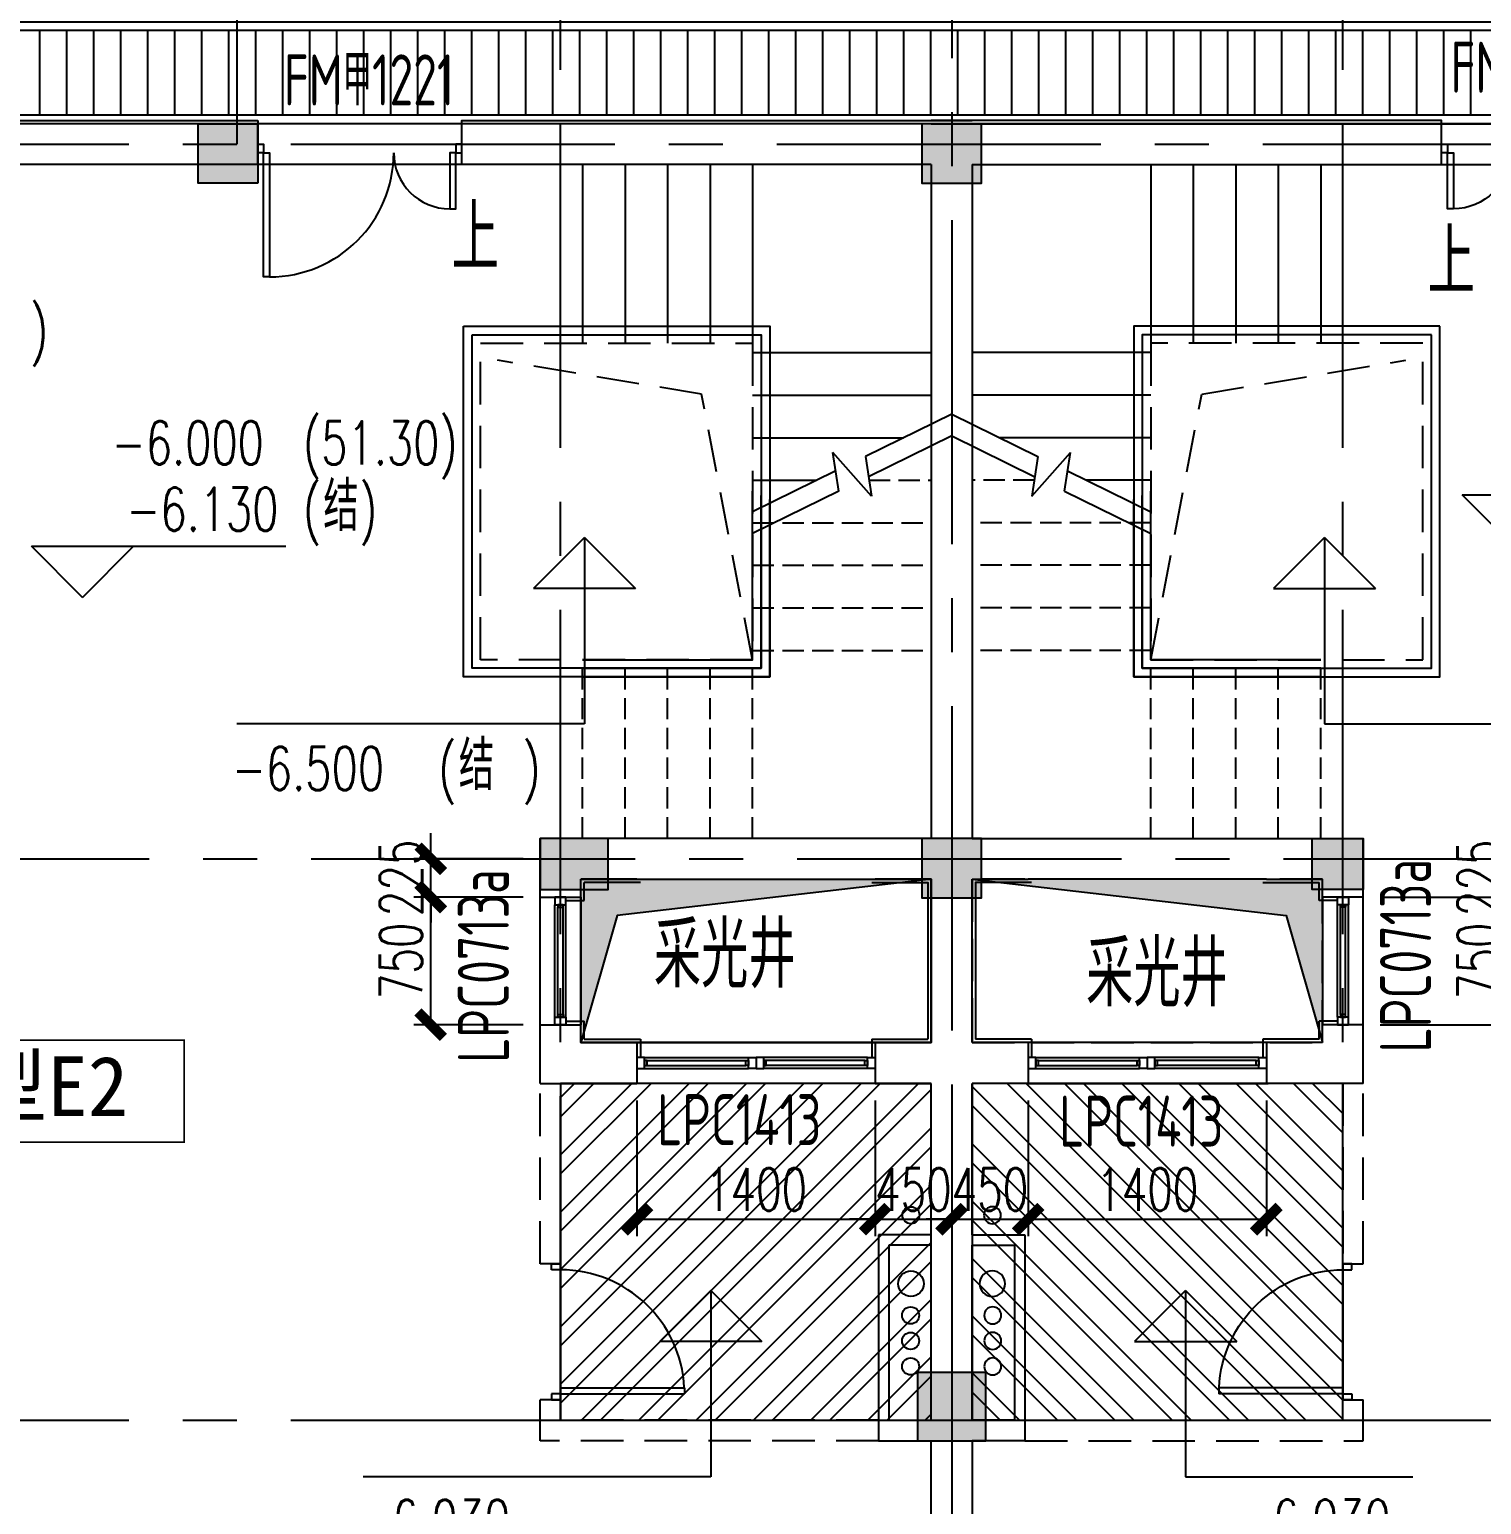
# Model space of a CAD drawing. Extents: x 296441 to 853063, y 459050 to 1117990.
# Drawn here: x 624277 to 632813, y 881624 to 890293 of the extents above; entities that cross this region are included whole.
import ezdxf
from ezdxf.enums import TextEntityAlignment as Align
from ezdxf.xclip import XClip

# ---------------------------------------------------------------- set-up
doc = ezdxf.new("R2010")
doc.units = 0
doc.header["$LTSCALE"] = 1000
doc.header["$XCLIPFRAME"] = 0
for name, pattern in [('14-GRID$0$CENTER2', [28.575, 19.05, -3.175, 3.175, -3.175]), ('5-GRID$0$CENTER2', [28.575, 19.05, -3.175, 3.175, -3.175]), ('DASH', [0.35, 0.25, -0.1]), ('DZ-3-PLAN-FL01$0$DASHED2', [0.375, 0.25, -0.125]), ('DZ-3-PLAN-FL03$0$DASHED2', [0.375, 0.25, -0.125]), ('E1-BS01-18-19$0$HIDDEN', [0.375, 0.25, -0.125])]:
    doc.linetypes.add(name, pattern=pattern)
for name, color, linetype in [('0-COL-H1', 170, 'Continuous'), ('14-GRID$0$G-GRID', 9, '14-GRID$0$CENTER2'), ('14-name$0$A-ANNO-IDEN', 2, 'Continuous'), ('14-PLAN-BS01-P$0$A-ANNO-LEVL', 3, 'Continuous'), ('14-PLAN-BS01-P$0$A-WALL', 1, 'Continuous'), ('5-GRID$0$G-GRID', 8, '5-GRID$0$CENTER2'), ('A-ROOF', 2, 'Continuous'), ('C01-RISR-FL01-P$0$P-WSTW-EQPM', 4, 'Continuous'), ('C1-FL01$0$A-STRS', 4, 'Continuous'), ('C1-FL01$0$水条件', 2, 'Continuous'), ('D-排水', 5, 'DASH'), ('D1-FL01$0$A-FLOR', 23, 'Continuous'), ('DIM_ELEV', 3, 'Continuous'), ('DIM_LEAD', 3, 'Continuous'), ('DZ-3-PLAN-FL01$0$A-WALL', 1, 'Continuous'), ('DZ-3-PLAN-FL03$0$A-WALL', 1, 'Continuous'), ('DZ-PLAN-MAIN-FL01$0$A-WIND-IDEN', 33, 'Continuous'), ('E-TEXT-BS01-MI-14$0$A-ROOM-IDEN', 4, 'Continuous'), ('E1-BS01-14$0$A-ANNO-ARRW', 2, 'Continuous'), ('E1-BS01-14$0$A-WALL-FNSH', 6, 'Continuous'), ('E1-BS01-18-19$0$A-ANNO-SYMB', 6, 'Continuous'), ('E1-BS01-18-19$0$A-DOOR', 4, 'Continuous'), ('E1-BS01-18-19$0$A-FLOR', 23, 'Continuous'), ('E1-BS01-18-19$0$A-HOLE', 211, 'Continuous'), ('E1-BS01-18-19$0$A-HRAL', 5, 'Continuous'), ('E1-BS01-18-19$0$A-OVLK', 140, 'Continuous'), ('E1-BS01-18-19$0$A-SECT-WIND', 155, 'Continuous'), ('E1-BS01-18-19$0$A-SECT-WOOD', 17, 'Continuous'), ('E1-BS01-18-19$0$A-STRS', 4, 'Continuous'), ('PUB_DIM', 3, 'Continuous'), ('PUB_TEXT', 7, 'Continuous'), ('WALL', 242, 'Continuous'), ('ZT0_默认图层-----PM、LM、DY、JD', 7, 'Continuous'), ('ZT1_Dim---标注---PM、LM、DY、JD', 252, 'Continuous'), ('卫生间降板', 251, 'Continuous')]:
    doc.layers.add(name, color=color, linetype=linetype)
for name, color, linetype, plot in [('14-PLAN-ALL-P$0$A-AREA', 6, 'Continuous', False), ('E1-BS01-18-19$0$A-ANNO-NPLT', 215, 'Continuous', False), ('E1-BS01-18-19$0$ENTR-DETL-P$0$A-ANNO-NPLT', 215, 'Continuous', False)]:
    doc.layers.add(name, color=color, linetype=linetype, plot=plot)
doc.styles.add('14-name$0$GOA_03_黑体_1.00', font='simhei.ttf')
doc.styles.add('14-name$0$GOA_04_COMPLEX_1.00', font='complex.shx')
doc.styles.add('_TCH_DIM', font='SIMPLEX', dxfattribs={"bigfont": 'GBCBIG'})
doc.styles.get("Standard").update_dxf_attribs({"font": 'gbenor.shx', "bigfont": 'gbcbig.shx'})
doc.styles.add('ZT-DIMSTYLE', font='ROMANS.shx', dxfattribs={"width": 0.7, "bigfont": 'CHINESE.shx'})
doc.dimstyles.new('ZT-DIM100', dxfattribs={"dimscale": 100, "dimtxt": 2.5, "dimasz": 1.5, "dimexe": 1, "dimexo": 1, "dimgap": 0.5, "dimtad": 1, "dimdec": 0, "dimdsep": 46, "dimtxsty": 'ZT-DIMSTYLE', "dimblk": 'ARCHTICK', "dimcen": 2.5, "dimclrd": 175, "dimclre": 175, "dimclrt": 7, "dimazin": 2, "dimtfac": 1, "dimtix": 1, "dimtmove": 2, "dimatfit": 3, "dimfxl": 0, "dimarcsym": 0})

# ---------------------------------------------------------------- blocks, each defined once
blk = doc.blocks.new('20B-1')
at = {"layer": '14-PLAN-BS01-P$0$A-ANNO-LEVL'}
for p, q in [((862584.3, 83731.9), (862284.3, 84031.9)), ((862284.3, 84031.9), (863780.3, 84031.9))]:
    blk.add_line(p, q, dxfattribs=at)
at = {"layer": 'DIM_ELEV'}
for p, q in [((861474.5, 83780.9), (861174.5, 83480.9)), ((861474.5, 83780.9), (861774.5, 83480.9)), ((861474.5, 83780.9), (861474.5, 82686)), ((861174.5, 83480.9), (861774.5, 83480.9)), ((861474.5, 82686), (863517.8, 82686)), ((860658.4, 79356), (860358.4, 79056)), ((860658.4, 79356), (860958.4, 79056)), ((860658.4, 79356), (860658.4, 78261.2)), ((860358.4, 79056), (860958.4, 79056)), ((860658.4, 78261.2), (861993.8, 78261.2))]:
    blk.add_line(p, q, dxfattribs=at)
at = {"layer": 'DZ-PLAN-MAIN-FL01$0$A-WIND-IDEN', "width": 0.8}
blk.add_text('FM甲1221', height=300, dxfattribs=at).set_placement((862215.3, 86395))
at = {"layer": 'DZ-PLAN-MAIN-FL01$0$A-WIND-IDEN', "color": 2, "width": 0.8}
blk.add_text('LPC0713a', height=300, rotation=90, dxfattribs=at).set_placement((862101.1, 80755.4))
blk.add_text('LPC1413', height=300, dxfattribs=at).set_placement((859915.1, 80200.6))
at = {"layer": 'E-TEXT-BS01-MI-14$0$A-ROOM-IDEN'}
for s, height, p in [('上', 385.8, (862081.1, 85208.7)), ('采光井', 385.82, (860072.9, 81024.8))]:
    blk.add_text(s, height=height, dxfattribs=at).set_placement(p)
at = {"layer": 'PUB_TEXT', "style": '_TCH_DIM', "width": 0.705882}
blk.add_text('-6.030', height=255, dxfattribs=at).set_placement((860969.5, 77871.2))
blk = doc.blocks.new('A$C27967141')
at = {"layer": 'D-排水', "linetype": 'ByBlock'}
h = blk.add_hatch(dxfattribs=at)
h.set_pattern_fill('ANSI31', color=256, scale=100, angle=45, style=0)
h.set_pattern_definition([(90, (-3068029.05, -956410.51), (-158.75, 4e-14), [])])
h.paths.add_polyline_path([(8200, -1550), (8200, -2050), (52220, -2050), (52220, -1550)])
for points in [[(8150, -2100), (8150, -1500), (52270, -1500), (52270, -2100)], [(8200, -2050), (8200, -1550), (52220, -1550), (52220, -2050)]]:
    blk.add_lwpolyline(points, close=True, dxfattribs=at)
blk = doc.blocks.new('*U2129')
at = {"const_width": 10}
blk.add_lwpolyline([(-1025, 0), (1025, 0), (1025, -600), (-1025, -600)], close=True, dxfattribs=at)
at = {"style": '14-name$0$GOA_04_COMPLEX_1.00', "width": 0.8}
blk.add_attdef('房间编号', text='', height=300, dxfattribs=at).set_placement((-532.4, -480.6), align=Align.CENTER)
blk = doc.blocks.new('WERC')
at = {"layer": '14-name$0$A-ANNO-IDEN'}
ref = blk.add_blockref('*U2129', (767281.3, -443323.8), dxfattribs=dict(at, xscale=-1))
ref.add_attrib('房间编号', '户型E2', dxfattribs={"layer": '0', "height": 350, "style": '14-name$0$GOA_03_黑体_1.00'}).set_placement((767262.1, -443769.5), align=Align.CENTER)
blk = doc.blocks.new('E1-BS01-18-19$0$door-dixiashi-1200')
for points in [[(0, 0), (35, 0), (35, -50), (0, -50)], [(1200, 0), (1165, 0), (1165, -50), (1200, -50)], [(70, -780), (35, -780), (35, -50), (70, -50)], [(1130, -380), (1165, -380), (1165, -50), (1130, -50)]]:
    blk.add_lwpolyline(points, close=True)
for centre, radius, start, end in [((70, -50), 730, 270, 0), ((1130, -50), 330, 180, 270)]:
    blk.add_arc(centre, radius, start, end)
blk = doc.blocks.new('E1-BS01-18-19$0$M1')
for p, q in [((-153.2, 60), (-153.2, 880)), ((-153.2, 880), (-113.2, 880)), ((-113.2, 60), (-113.2, 880)), ((-933.2, 60), (-973.2, 60)), ((-973.2, 0), (-973.2, 60)), ((-933.2, 60), (-933.2, 0)), ((-153.2, 60), (-113.2, 60)), ((-113.2, 60), (-73.2, 60)), ((-113.2, 60), (-113.2, 0)), ((-73.2, 0), (-73.2, 60)), ((-933.2, 0), (-973.2, 0)), ((-113.2, 0), (-73.2, 0))]:
    blk.add_line(p, q)
blk.add_arc((-113.2, 60), 820, 92.79603, 180)
blk = doc.blocks.new('*U1878')
at = {"layer": 'E1-BS01-18-19$0$A-SECT-WIND'}
for p, q in [((45, 32.5), (655, 32.5)), ((60, 15), (640, 15)), ((45, -32.5), (655, -32.5)), ((60, -15), (640, -15))]:
    blk.add_line(p, q, dxfattribs=at)
at = {"layer": 'E1-BS01-18-19$0$A-SECT-WOOD'}
for points in [[(0, 32.5), (45, 32.5), (45, -32.5), (0, -32.5)], [(60, 15), (60, -15), (45, -15), (45, 15)], [(640, 15), (640, -15), (655, -15), (655, 15)], [(700, 32.5), (655, 32.5), (655, -32.5), (700, -32.5)]]:
    blk.add_lwpolyline(points, close=True, dxfattribs=at)
blk = doc.blocks.new('*U432')
at = {"layer": 'E1-BS01-18-19$0$A-SECT-WIND'}
for p, q in [((45, 32.5), (705, 32.5)), ((60, 15), (690, 15)), ((45, -32.5), (705, -32.5)), ((60, -15), (690, -15))]:
    blk.add_line(p, q, dxfattribs=at)
at = {"layer": 'E1-BS01-18-19$0$A-SECT-WOOD'}
for points in [[(0, 32.5), (45, 32.5), (45, -32.5), (0, -32.5)], [(60, 15), (60, -15), (45, -15), (45, 15)], [(690, 15), (690, -15), (705, -15), (705, 15)], [(750, 32.5), (705, 32.5), (705, -32.5), (750, -32.5)]]:
    blk.add_lwpolyline(points, close=True, dxfattribs=at)
blk = doc.blocks.new('16#地下一层')
at = {"layer": 'A-ROOF'}
h = blk.add_hatch(color=239, dxfattribs=at)
h.dxf.hatch_style = 1
h.paths.add_polyline_path([(-1966, 7166), (-1266.1, 7247.2), (-1209, 7380), (-2180, 7380), (-2180, 6760.7), (-2086.4, 6746.4)])
h.paths.add_polyline_path([(-2086.4, 6746.4), (-2180, 6760.7), (-2180, 6420)])
h.paths.add_polyline_path([(-1180.4, 7380), (-1209, 7380), (-1266.1, 7247.2), (-1171.3, 7258.1)])
h.paths.add_polyline_path([(-120, 7380), (-1180.4, 7380), (-1171.3, 7258.1)])
at = {"layer": '卫生间降板'}
h = blk.add_hatch(dxfattribs=at)
h.set_pattern_fill('ANSI32', color=256, scale=50)
h.set_pattern_definition([(45, (-829837.23, -1197572.24), (-168.379802, 168.379802), []), (45, (-829724.97, -1197572.24), (-168.379802, 168.379802), [])])
h.paths.add_polyline_path([(-120, 6180), (-2300, 6180), (-2300, 4200), (-120, 4200)])
at = {"layer": '14-PLAN-ALL-P$0$A-AREA'}
for p, q in [((-9460, 11840), (-4080, 11840)), ((-4080, 11840), (-4080, 11820))]:
    blk.add_line(p, q, dxfattribs=at)
blk.add_lwpolyline([(-2880, 11820), (-2880, 11840), (120, 11840)], dxfattribs=at)
at = {"layer": '5-GRID$0$G-GRID'}
blk.add_lwpolyline([(-120, 6180), (-2300, 6180), (-2300, 4200), (-120, 4200)], close=True, dxfattribs=at)
at = {"layer": 'A-ROOF', "color": 239}
blk.add_lwpolyline([(-120, 7380), (-1966, 7166), (-2180, 6420)], dxfattribs=at)
blk.add_lwpolyline([(-2180, 7380), (-120, 7380), (-120, 6420), (-2180, 6420)], close=True, dxfattribs=at)
at = {"layer": 'C01-RISR-FL01-P$0$P-WSTW-EQPM'}
blk.add_circle((-239.2, 5405.4), 50, dxfattribs=at)
at = {"layer": 'C1-FL01$0$A-STRS', "linetype": 'DASH', "ltscale": 0.5}
for p, q in [((-487.4, 9725), (-120, 9725)), ((-1170, 9475), (-120, 9475)), ((-1170, 9225), (-120, 9225)), ((-1170, 8975), (-120, 8975)), ((-2170, 7620), (-2170, 8670)), ((-1920, 7620), (-1920, 8670)), ((-1670, 7620), (-1670, 8670)), ((-1420, 7620), (-1420, 8670)), ((-1170, 8725), (-120, 8725)), ((-1170, 7620), (-1170, 8670))]:
    blk.add_line(p, q, dxfattribs=at)
at = {"layer": 'D1-FL01$0$A-FLOR'}
blk.add_line((-2300, 5120), (-2300, 4320), dxfattribs=at)
at = {"layer": 'DZ-3-PLAN-FL01$0$A-WALL', "color": 33, "linetype": 'DZ-3-PLAN-FL01$0$DASHED2', "ltscale": 10}
blk.add_line((-2300, 4320), (-2420, 4320), dxfattribs=at)
at = {"layer": 'DZ-3-PLAN-FL03$0$A-WALL', "color": 33, "linetype": 'DZ-3-PLAN-FL03$0$DASHED2'}
for p, q in [((-2420, 5120), (-2420, 6180)), ((-2300, 6180), (-2300, 5120)), ((-2300, 4200), (-2300, 4320)), ((-430, 4200), (-2300, 4200))]:
    blk.add_line(p, q, dxfattribs=at)
blk.add_lwpolyline([(-430, 4080), (-2420, 4080), (-2420, 4320)], dxfattribs=at)
at = {"layer": 'E1-BS01-14$0$A-ANNO-ARRW'}
blk.add_lwpolyline([(-2615, 11115, 0, 0, 0), (-565, 11115, 0, 0, 0), (-565, 10275, 80, 0, 0), (-565, 9975, 0, 0, 0)], format="xyseb", dxfattribs=at)
at = {"layer": 'E1-BS01-14$0$A-WALL-FNSH'}
for p, q in [((-2160, 7255), (-2160, 7360)), ((-1830, 7360), (-2160, 7360)), ((-2267.5, 7255), (-2160, 7255)), ((-2267.5, 6545), (-2160, 6545)), ((-2160, 6440), (-2160, 6545)), ((-2160, 6440), (-1830, 6440)), ((-1830, 6440), (-1830, 6332.5)), ((-470, 6440), (-140, 6440)), ((-470, 6440), (-470, 6332.5))]:
    blk.add_line(p, q, dxfattribs=at)
blk.add_lwpolyline([(-470, 7360), (-140, 7360), (-140, 6440)], dxfattribs=at)
at = {"layer": 'E1-BS01-18-19$0$A-ANNO-NPLT'}
blk.add_line((-2300, 5120), (-2420, 5120), dxfattribs=at)
at = {"layer": 'E1-BS01-18-19$0$A-ANNO-SYMB'}
for p, q in [((0, 10113.4), (-506.6, 9865)), ((0, 9985.6), (-489, 9745.8)), ((-472.1, 9631.6), (-697.9, 9888.4)), ((-664.1, 9660), (-697.9, 9888.4)), ((-506.6, 9865), (-472.1, 9631.6)), ((-681.7, 9779.2), (-1170, 9539.8)), ((-664.1, 9660), (-1170, 9411.9))]:
    blk.add_line(p, q, dxfattribs=at)
at = {"layer": 'E1-BS01-18-19$0$A-FLOR'}
for p, q in [((-2880, 11820), (-4080, 11820)), ((-2880, 11580), (-4080, 11580))]:
    blk.add_line(p, q, dxfattribs=at)
at = {"layer": 'E1-BS01-18-19$0$A-HOLE', "linetype": 'E1-BS01-18-19$0$HIDDEN'}
blk.add_lwpolyline([(-2770, 10530), (-1170, 10530), (-1170, 8670), (-2770, 8670)], close=True, dxfattribs=at)
blk.add_lwpolyline([(-1170, 8670), (-1470, 10230), (-2670, 10430)], dxfattribs=at)
at = {"layer": 'E1-BS01-18-19$0$A-HRAL'}
for points in [[(-2870, 10630), (-1070, 10630), (-1070, 8570), (-2870, 8570)], [(-2820, 10580), (-1120, 10580), (-1120, 8620), (-2820, 8620)]]:
    blk.add_lwpolyline(points, close=True, dxfattribs=at)
for points in [[(-2170, 8620), (-1120, 8620), (-1120, 9635.7)], [(-2170, 8570), (-1070, 8570), (-1070, 9611.2)]]:
    blk.add_lwpolyline(points, dxfattribs=at)
at = {"layer": 'E1-BS01-18-19$0$A-OVLK'}
for p, q in [((-1850, 7380), (-450, 7380)), ((-2420, 6515), (-2420, 7285)), ((-2180, 7275), (-2180, 6525)), ((-1850, 6420), (-450, 6420)), ((-440, 6180), (-1860, 6180))]:
    blk.add_line(p, q, dxfattribs=at)
at = {"layer": 'E1-BS01-18-19$0$A-STRS', "ltscale": 0.1}
for p, q in [((-2170, 11580), (-2170, 10530)), ((-1920, 11580), (-1920, 10530)), ((-1670, 11580), (-1670, 10530)), ((-1420, 11580), (-1420, 10530)), ((-1170, 11580), (-1170, 10530)), ((-1170, 10475), (-120, 10475)), ((-1170, 10225), (-120, 10225)), ((-1170, 9975), (-282.3, 9975)), ((-1170, 9725), (-792.2, 9725))]:
    blk.add_line(p, q, dxfattribs=at)
blk.add_lwpolyline([(-2170, 8670), (-1170, 8670), (-1170, 9660.2)], dxfattribs=at)
at = {"layer": 'E1-BS01-18-19$0$ENTR-DETL-P$0$A-ANNO-NPLT'}
for centre, radius in [((-239.3, 5002.8), 75), ((-241.1, 4816.7), 50), ((-241.1, 4666.7), 50), ((-241.1, 4516.7), 50)]:
    blk.add_circle(centre, radius, dxfattribs=at)
at = {"layer": 'WALL'}
for p, q in [((-4080, 11820), (-7800, 11820)), ((-4080, 11580), (-4080, 11820)), ((120, 11820), (-2880, 11820)), ((-2880, 11580), (-2880, 11820)), ((-4080, 11580), (-7680, 11580)), ((-120, 11580), (-2880, 11580)), ((-120, 11580), (-120, 7620)), ((-1850, 7620), (-2420, 7620)), ((-2420, 7275), (-2420, 7620)), ((-440, 7620), (-1860, 7620)), ((-120, 7620), (-450, 7620)), ((-1850, 7380), (-2180, 7380)), ((-2180, 7275), (-2180, 7380)), ((-120, 7380), (-450, 7380)), ((-120, 6420), (-120, 7380)), ((-2420, 7275), (-2180, 7275)), ((-2420, 6180), (-2420, 6525)), ((-2420, 6525), (-2180, 6525)), ((-2180, 6420), (-2180, 6525)), ((-2180, 6420), (-1850, 6420)), ((-1850, 6420), (-1850, 6180)), ((-450, 6420), (-120, 6420)), ((-450, 6420), (-450, 6180)), ((-2420, 6180), (-1850, 6180)), ((-450, 6180), (-120, 6180)), ((-120, 5290), (-120, 6180)), ((-120, 5290), (-430, 5290)), ((-430, 5290), (-430, 4080)), ((-120, 5230), (-370, 5230)), ((-370, 5230), (-370, 4200)), ((-120, 4200), (-120, 5230)), ((-370, 4200), (-120, 4200)), ((-430, 4080), (-120, 4080)), ((-120, -3480), (-120, 4080))]:
    blk.add_line(p, q, dxfattribs=at)
for name, p, rotation in [('*U432', (-2300, 6525), 90), ('*U1878', (-450, 6300), 180)]:
    blk.add_blockref(name, p, dxfattribs=dict(rotation=rotation))
at = {"extrusion": (0, 0, -1), "zscale": -1, "rotation": 180}
blk.add_blockref('*U1878', (1850, 6300), dxfattribs=at)
at = {"layer": 'E1-BS01-18-19$0$A-ANNO-NPLT', "xscale": 0.8888888889923692, "yscale": 0.8888888889923692, "zscale": 0.8888888889923692, "rotation": 270}
blk.add_blockref('E1-BS01-18-19$0$M1', (-2353.3, 4255), dxfattribs=at)
at = {"layer": 'E1-BS01-18-19$0$A-DOOR'}
blk.add_blockref('E1-BS01-18-19$0$door-dixiashi-1200', (-4080, 11700), dxfattribs=at)
blk = doc.blocks.new('20B-1A')
at = {"layer": '14-PLAN-BS01-P$0$A-ANNO-LEVL'}
for p, q in [((1512890.4, 100218.6), (1512590.4, 100518.6)), ((1512590.4, 100518.6), (1514086.4, 100518.6)), ((1512890.4, 100218.6), (1513190.4, 100518.6))]:
    blk.add_line(p, q, dxfattribs=at)
at = {"layer": 'DIM_ELEV'}
for p, q in [((1515841.9, 100570.1), (1515541.9, 100270.1)), ((1515841.9, 100570.1), (1516141.9, 100270.1)), ((1515841.9, 100570.1), (1515841.9, 99475.3)), ((1516141.9, 100270.1), (1515541.9, 100270.1)), ((1515841.9, 99475.3), (1513798.5, 99475.3)), ((1516584.3, 96145.2), (1516284.3, 95845.2)), ((1516584.3, 96145.2), (1516884.3, 95845.2)), ((1516584.3, 96145.2), (1516584.3, 95050.4)), ((1516884.3, 95845.2), (1516284.3, 95845.2)), ((1516584.3, 95050.4), (1514541, 95050.4))]:
    blk.add_line(p, q, dxfattribs=at)
at = {"layer": 'DZ-PLAN-MAIN-FL01$0$A-WIND-IDEN', "width": 0.8}
blk.add_text('FM甲1221', height=300, dxfattribs=at).set_placement((1514074, 103109.6))
at = {"layer": 'DZ-PLAN-MAIN-FL01$0$A-WIND-IDEN', "color": 2, "width": 0.8}
blk.add_text('LPC0713a', height=300, rotation=90, dxfattribs=at).set_placement((1515397.4, 97483.9))
blk.add_text('LPC1413', height=300, dxfattribs=at).set_placement((1516269.2, 96998.8))
at = {"layer": 'E-TEXT-BS01-MI-14$0$A-ROOM-IDEN'}
for s, height, p in [('上', 385.8, (1515061.3, 102140.1)), ('采光井', 385.82, (1516249.4, 97924.7))]:
    blk.add_text(s, height=height, dxfattribs=at).set_placement(p)
at = {"layer": 'PUB_TEXT', "style": '_TCH_DIM', "width": 0.705882}
for s, p in [(')', (1512581.5, 101661)), ('(51.30)', (1514186.4, 100998.6)), ('-6.000', (1513062.1, 100998.6)), ('(', (1514186.4, 100608.6)), (')', (1514517.1, 100608.6)), ('-6.130', (1513147.9, 100608.6)), ('(', (1514982.8, 99085.3)), (')', (1515476.3, 99085.3)), ('-6.500', (1513768.5, 99085.3)), ('-6.030', (1514511, 94660.4))]:
    blk.add_text(s, height=255, dxfattribs=at).set_placement(p)
at = {"layer": 'PUB_TEXT', "style": '_TCH_DIM'}
for p in [(1514306.4, 100608.6), (1515102.8, 99085.3)]:
    blk.add_text('结', height=289.4, dxfattribs=at).set_placement(p)
blk = doc.blocks.new('6yhd')
at = {"layer": 'A-ROOF'}
h = blk.add_hatch(color=239, dxfattribs=at)
h.dxf.hatch_style = 1
h.paths.add_polyline_path([(-1966, 7166), (-1266.1, 7247.2), (-1209, 7380), (-2180, 7380), (-2180, 6760.7), (-2086.4, 6746.4)])
h.paths.add_polyline_path([(-2086.4, 6746.4), (-2180, 6760.7), (-2180, 6420)])
h.paths.add_polyline_path([(-1180.4, 7380), (-1209, 7380), (-1266.1, 7247.2), (-1171.3, 7258.1)])
h.paths.add_polyline_path([(-120, 7380), (-1180.4, 7380), (-1171.3, 7258.1)])
at = {"layer": '卫生间降板'}
h = blk.add_hatch(dxfattribs=at)
h.set_pattern_fill('ANSI32', color=256, scale=50)
h.set_pattern_definition([(45, (828437.63, -2563913.57), (-168.379802, 168.379802), []), (45, (828549.88, -2563913.57), (-168.379802, 168.379802), [])])
h.paths.add_polyline_path([(-2300, 6180), (-120, 6180), (-120, 4200), (-2300, 4200)])
at = {"layer": '14-PLAN-ALL-P$0$A-AREA'}
blk.add_lwpolyline([(-2880, 11820), (-2880, 11840), (120, 11840)], dxfattribs=at)
at = {"layer": '5-GRID$0$G-GRID'}
blk.add_lwpolyline([(-2300, 6180), (-120, 6180), (-120, 4200), (-2300, 4200)], close=True, dxfattribs=at)
at = {"layer": 'A-ROOF'}
blk.add_lwpolyline([(-120, 7380), (-1966, 7166), (-2180, 6420)], dxfattribs=at)
at = {"layer": 'C01-RISR-FL01-P$0$P-WSTW-EQPM'}
blk.add_circle((-239.2, 5405.4), 50, dxfattribs=at)
at = {"layer": 'C1-FL01$0$A-STRS', "linetype": 'DASH', "ltscale": 0.5}
for p, q in [((-487.4, 9725), (-120, 9725)), ((-1170, 9475), (-120, 9475)), ((-1170, 9225), (-120, 9225)), ((-1170, 8975), (-120, 8975)), ((-2170, 7620), (-2170, 8670)), ((-1920, 7620), (-1920, 8670)), ((-1670, 7620), (-1670, 8670)), ((-1420, 7620), (-1420, 8670)), ((-1170, 8725), (-120, 8725)), ((-1170, 7620), (-1170, 8670))]:
    blk.add_line(p, q, dxfattribs=at)
at = {"layer": 'C1-FL01$0$水条件', "linetype": 'DASH'}
blk.add_lwpolyline([(-120, 7380), (-120, 6420), (-2180, 6420), (-2180, 7380)], close=True, dxfattribs=at)
at = {"layer": 'D1-FL01$0$A-FLOR'}
blk.add_line((-2300, 5120), (-2300, 4320), dxfattribs=at)
at = {"layer": 'DZ-3-PLAN-FL01$0$A-WALL', "color": 33, "linetype": 'DZ-3-PLAN-FL01$0$DASHED2', "ltscale": 10}
blk.add_line((-2300, 4320), (-2420, 4320), dxfattribs=at)
at = {"layer": 'DZ-3-PLAN-FL03$0$A-WALL', "color": 33, "linetype": 'DZ-3-PLAN-FL03$0$DASHED2'}
for p, q in [((-2420, 5120), (-2420, 6180)), ((-2300, 6180), (-2300, 5120)), ((-2300, 4200), (-2300, 4320)), ((-430, 4200), (-2300, 4200))]:
    blk.add_line(p, q, dxfattribs=at)
blk.add_lwpolyline([(-430, 4080), (-2420, 4080), (-2420, 4320)], dxfattribs=at)
at = {"layer": 'E1-BS01-14$0$A-ANNO-ARRW'}
blk.add_lwpolyline([(-2615, 11115, 0, 0, 0), (-565, 11115, 0, 0, 0), (-565, 10275, 80, 0, 0), (-565, 9975, 0, 0, 0)], format="xyseb", dxfattribs=at)
at = {"layer": 'E1-BS01-14$0$A-WALL-FNSH'}
for p, q in [((-2160, 7255), (-2160, 7360)), ((-1830, 7360), (-2160, 7360)), ((-2267.5, 7255), (-2160, 7255)), ((-2267.5, 6545), (-2160, 6545)), ((-2160, 6440), (-2160, 6545)), ((-2160, 6440), (-1830, 6440)), ((-1830, 6440), (-1830, 6332.5)), ((-470, 6440), (-140, 6440)), ((-470, 6440), (-470, 6332.5))]:
    blk.add_line(p, q, dxfattribs=at)
blk.add_lwpolyline([(-470, 7360), (-140, 7360), (-140, 6440)], dxfattribs=at)
at = {"layer": 'E1-BS01-18-19$0$A-ANNO-NPLT'}
blk.add_line((-2300, 5120), (-2420, 5120), dxfattribs=at)
at = {"layer": 'E1-BS01-18-19$0$A-ANNO-SYMB'}
for p, q in [((0, 10113.4), (-506.6, 9865)), ((0, 9985.6), (-489, 9745.8)), ((-472.1, 9631.6), (-697.9, 9888.4)), ((-664.1, 9660), (-697.9, 9888.4)), ((-506.6, 9865), (-472.1, 9631.6)), ((-681.7, 9779.2), (-1170, 9539.8)), ((-664.1, 9660), (-1170, 9411.9))]:
    blk.add_line(p, q, dxfattribs=at)
at = {"layer": 'E1-BS01-18-19$0$A-FLOR'}
for p, q in [((-2880, 11820), (-4080, 11820)), ((-2880, 11580), (-4080, 11580))]:
    blk.add_line(p, q, dxfattribs=at)
at = {"layer": 'E1-BS01-18-19$0$A-HOLE', "linetype": 'E1-BS01-18-19$0$HIDDEN'}
blk.add_lwpolyline([(-2770, 10530), (-1170, 10530), (-1170, 8670), (-2770, 8670)], close=True, dxfattribs=at)
blk.add_lwpolyline([(-1170, 8670), (-1470, 10230), (-2670, 10430)], dxfattribs=at)
at = {"layer": 'E1-BS01-18-19$0$A-HRAL'}
for points in [[(-2870, 10630), (-1070, 10630), (-1070, 8570), (-2870, 8570)], [(-2820, 10580), (-1120, 10580), (-1120, 8620), (-2820, 8620)]]:
    blk.add_lwpolyline(points, close=True, dxfattribs=at)
for points in [[(-2170, 8620), (-1120, 8620), (-1120, 9635.7)], [(-2170, 8570), (-1070, 8570), (-1070, 9611.2)]]:
    blk.add_lwpolyline(points, dxfattribs=at)
at = {"layer": 'E1-BS01-18-19$0$A-OVLK'}
for p, q in [((-2420, 6515), (-2420, 7285)), ((-2180, 7275), (-2180, 6525)), ((-1850, 6420), (-450, 6420)), ((-440, 6180), (-1860, 6180))]:
    blk.add_line(p, q, dxfattribs=at)
at = {"layer": 'E1-BS01-18-19$0$A-STRS', "ltscale": 0.1}
for p, q in [((-2170, 11580), (-2170, 10530)), ((-1920, 11580), (-1920, 10530)), ((-1670, 11580), (-1670, 10530)), ((-1420, 11580), (-1420, 10530)), ((-1170, 11580), (-1170, 10530)), ((-1170, 10475), (-120, 10475)), ((-1170, 10225), (-120, 10225)), ((-1170, 9975), (-282.3, 9975)), ((-1170, 9725), (-792.2, 9725))]:
    blk.add_line(p, q, dxfattribs=at)
blk.add_lwpolyline([(-2170, 8670), (-1170, 8670), (-1170, 9660.2)], dxfattribs=at)
at = {"layer": 'E1-BS01-18-19$0$ENTR-DETL-P$0$A-ANNO-NPLT'}
for centre, radius in [((-239.3, 5002.8), 75), ((-241.1, 4816.7), 50), ((-241.1, 4666.7), 50), ((-241.1, 4516.7), 50)]:
    blk.add_circle(centre, radius, dxfattribs=at)
at = {"layer": 'WALL'}
for p, q in [((120, 11820), (-2880, 11820)), ((-2880, 11580), (-2880, 11820)), ((-120, 11580), (-2880, 11580)), ((-120, 11580), (-120, 7620)), ((-1850, 7620), (-2420, 7620)), ((-2420, 7275), (-2420, 7620)), ((-440, 7620), (-1860, 7620)), ((-120, 7620), (-450, 7620)), ((-1850, 7380), (-2180, 7380)), ((-2180, 7275), (-2180, 7380)), ((-1850, 7380), (-450, 7380)), ((-120, 7380), (-450, 7380)), ((-120, 6420), (-120, 7380)), ((-2420, 7275), (-2180, 7275)), ((-2420, 6180), (-2420, 6525)), ((-2420, 6525), (-2180, 6525)), ((-2180, 6420), (-2180, 6525)), ((-2180, 6420), (-1850, 6420)), ((-1850, 6420), (-1850, 6180)), ((-450, 6420), (-120, 6420)), ((-450, 6420), (-450, 6180)), ((-2420, 6180), (-1850, 6180)), ((-450, 6180), (-120, 6180)), ((-120, 5290), (-120, 6180)), ((-120, 5290), (-430, 5290)), ((-430, 5290), (-430, 4080)), ((-120, 5230), (-370, 5230)), ((-370, 5230), (-370, 4200)), ((-120, 4200), (-120, 5230)), ((-370, 4200), (-120, 4200)), ((-430, 4080), (-120, 4080)), ((-120, 4080), (-120.3, -3480))]:
    blk.add_line(p, q, dxfattribs=at)
for name, p, rotation in [('*U432', (-2300, 6525), 90), ('*U1878', (-450, 6300), 179.9999999999999)]:
    blk.add_blockref(name, p, dxfattribs=dict(rotation=rotation))
at = {"extrusion": (0, 0, -1), "zscale": -1, "rotation": 179.9999999999999}
blk.add_blockref('*U1878', (1850, 6300), dxfattribs=at)
at = {"layer": 'E1-BS01-18-19$0$A-ANNO-NPLT', "xscale": 0.888888888992369, "yscale": 0.888888888992369, "zscale": 0.888888888992369, "rotation": 270}
blk.add_blockref('E1-BS01-18-19$0$M1', (-2353.3, 4255), dxfattribs=at)
at = {"layer": 'E1-BS01-18-19$0$A-DOOR'}
blk.add_blockref('E1-BS01-18-19$0$door-dixiashi-1200', (-4080, 11700), dxfattribs=at)
blk = doc.blocks.new('_ArchTick')
at = {"color": 0, "linetype": 'ByBlock', "const_width": 0.4}
blk.add_lwpolyline([(-0.5, -0.5), (0.5, 0.5)], dxfattribs=at)
blk = doc.blocks.new('*D2260')
at = {"layer": 'Defpoints', "color": 0, "ltscale": 1000, "transparency": 16777216}
for p in [(626636.1, 885419.3), (627278.5, 885419.3), (627278.5, 885194.3)]:
    blk.add_point(p, dxfattribs=at)
at = {"layer": 'ZT1_Dim---标注---PM、LM、DY、JD', "color": 175, "linetype": 'ByBlock', "lineweight": -2, "ltscale": 1000, "transparency": 16777216}
for p, q in [((626636.1, 885419.3), (626636.1, 885569.3)), ((627178.5, 885419.3), (626536.1, 885419.3)), ((626636.1, 885194.3), (626636.1, 885419.3)), ((627178.5, 885194.3), (626536.1, 885194.3)), ((626636.1, 885194.3), (626636.1, 885044.3))]:
    blk.add_line(p, q, dxfattribs=at)
at = {"layer": 'ZT1_Dim---标注---PM、LM、DY、JD', "color": 175, "lineweight": -2, "ltscale": 1000, "transparency": 16777216, "xscale": 150, "yscale": 150, "zscale": 150}
for p, rotation in [((626636.1, 885419.3), 270), ((626636.1, 885194.3), 90)]:
    blk.add_blockref('_ArchTick', p, dxfattribs=dict(at, rotation=rotation))
at = {"layer": 'ZT1_Dim---标注---PM、LM、DY、JD', "color": 7, "ltscale": 1000, "transparency": 16777216, "insert": (626461.1, 885306.8), "char_height": 250, "attachment_point": 5, "rotation": 90, "style": 'ZT-DIMSTYLE'}
blk.add_mtext('225', dxfattribs=at)
blk = doc.blocks.new('*D2261')
at = {"layer": 'Defpoints', "color": 0, "ltscale": 1000, "transparency": 16777216}
for p in [(626636.1, 885194.3), (627278.5, 885194.3), (627278.5, 884444.3)]:
    blk.add_point(p, dxfattribs=at)
at = {"layer": 'ZT1_Dim---标注---PM、LM、DY、JD', "color": 175, "linetype": 'ByBlock', "lineweight": -2, "ltscale": 1000, "transparency": 16777216}
for p, q in [((627178.5, 885194.3), (626536.1, 885194.3)), ((626636.1, 884444.3), (626636.1, 885194.3)), ((627178.5, 884444.3), (626536.1, 884444.3))]:
    blk.add_line(p, q, dxfattribs=at)
at = {"layer": 'ZT1_Dim---标注---PM、LM、DY、JD', "color": 175, "lineweight": -2, "ltscale": 1000, "transparency": 16777216, "xscale": 150, "yscale": 150, "zscale": 150}
for p, rotation in [((626636.1, 885194.3), 90), ((626636.1, 884444.3), 270)]:
    blk.add_blockref('_ArchTick', p, dxfattribs=dict(at, rotation=rotation))
at = {"layer": 'ZT1_Dim---标注---PM、LM、DY、JD', "color": 7, "ltscale": 1000, "transparency": 16777216, "insert": (626461.1, 884819.3), "char_height": 250, "attachment_point": 5, "rotation": 90, "style": 'ZT-DIMSTYLE'}
blk.add_mtext('750', dxfattribs=at)
blk = doc.blocks.new('*D2262')
at = {"layer": 'Defpoints', "color": 0, "ltscale": 1000, "transparency": 16777216}
for p in [(629248.5, 884099.3), (629698.5, 884099.3), (629698.5, 883301.1)]:
    blk.add_point(p, dxfattribs=at)
at = {"layer": 'ZT1_Dim---标注---PM、LM、DY、JD', "color": 175, "linetype": 'ByBlock', "lineweight": -2, "ltscale": 1000, "transparency": 16777216}
for p, q in [((629248.5, 883999.3), (629248.5, 883201.1)), ((629698.5, 883999.3), (629698.5, 883201.1)), ((629248.5, 883301.1), (629098.5, 883301.1)), ((629248.5, 883301.1), (629698.5, 883301.1)), ((629698.5, 883301.1), (629848.5, 883301.1))]:
    blk.add_line(p, q, dxfattribs=at)
at = {"layer": 'ZT1_Dim---标注---PM、LM、DY、JD', "color": 175, "lineweight": -2, "ltscale": 1000, "transparency": 16777216, "xscale": 150, "yscale": 150, "zscale": 150}
blk.add_blockref('_ArchTick', (629248.5, 883301.1), dxfattribs=at)
at = {"layer": 'ZT1_Dim---标注---PM、LM、DY、JD', "color": 175, "lineweight": -2, "ltscale": 1000, "transparency": 16777216, "xscale": 150, "yscale": 150, "zscale": 150, "rotation": 180}
blk.add_blockref('_ArchTick', (629698.5, 883301.1), dxfattribs=at)
at = {"layer": 'ZT1_Dim---标注---PM、LM、DY、JD', "color": 7, "ltscale": 1000, "transparency": 16777216, "insert": (629473.5, 883476.1), "char_height": 250, "attachment_point": 5, "style": 'ZT-DIMSTYLE'}
blk.add_mtext('450', dxfattribs=at)
blk = doc.blocks.new('*D2263')
at = {"layer": 'Defpoints', "color": 0, "ltscale": 1000, "transparency": 16777216}
for p in [(627848.5, 884099.3), (629248.5, 884099.3), (629248.5, 883301.1)]:
    blk.add_point(p, dxfattribs=at)
at = {"layer": 'ZT1_Dim---标注---PM、LM、DY、JD', "color": 175, "linetype": 'ByBlock', "lineweight": -2, "ltscale": 1000, "transparency": 16777216}
for p, q in [((627848.5, 883999.3), (627848.5, 883201.1)), ((629248.5, 883999.3), (629248.5, 883201.1)), ((627848.5, 883301.1), (629248.5, 883301.1))]:
    blk.add_line(p, q, dxfattribs=at)
at = {"layer": 'ZT1_Dim---标注---PM、LM、DY、JD', "color": 175, "lineweight": -2, "ltscale": 1000, "transparency": 16777216, "xscale": 150, "yscale": 150, "zscale": 150, "rotation": 180}
blk.add_blockref('_ArchTick', (627848.5, 883301.1), dxfattribs=at)
at = {"layer": 'ZT1_Dim---标注---PM、LM、DY、JD', "color": 175, "lineweight": -2, "ltscale": 1000, "transparency": 16777216, "xscale": 150, "yscale": 150, "zscale": 150}
blk.add_blockref('_ArchTick', (629248.5, 883301.1), dxfattribs=at)
at = {"layer": 'ZT1_Dim---标注---PM、LM、DY、JD', "color": 7, "ltscale": 1000, "transparency": 16777216, "insert": (628548.5, 883476.1), "char_height": 250, "attachment_point": 5, "style": 'ZT-DIMSTYLE'}
blk.add_mtext('1400', dxfattribs=at)
blk = doc.blocks.new('*D2401')
at = {"layer": 'Defpoints', "color": 0, "ltscale": 1000, "transparency": 16777216}
for p in [(-1970, -345), (-570, -345), (-570, -1143.2)]:
    blk.add_point(p, dxfattribs=at)
at = {"layer": 'ZT1_Dim---标注---PM、LM、DY、JD', "color": 175, "linetype": 'ByBlock', "lineweight": -2, "ltscale": 1000, "transparency": 16777216}
for p, q in [((-1970, -445), (-1970, -1243.2)), ((-570, -445), (-570, -1243.2)), ((-1970, -1143.2), (-570, -1143.2))]:
    blk.add_line(p, q, dxfattribs=at)
at = {"layer": 'ZT1_Dim---标注---PM、LM、DY、JD', "color": 175, "lineweight": -2, "ltscale": 1000, "transparency": 16777216, "xscale": 150, "yscale": 150, "zscale": 150, "rotation": 180}
blk.add_blockref('_ArchTick', (-1970, -1143.2), dxfattribs=at)
at = {"layer": 'ZT1_Dim---标注---PM、LM、DY、JD', "color": 175, "lineweight": -2, "ltscale": 1000, "transparency": 16777216, "xscale": 150, "yscale": 150, "zscale": 150}
blk.add_blockref('_ArchTick', (-570, -1143.2), dxfattribs=at)
at = {"layer": 'ZT1_Dim---标注---PM、LM、DY、JD', "color": 7, "ltscale": 1000, "transparency": 16777216, "insert": (-1270, -968.2), "char_height": 250, "attachment_point": 5, "style": 'ZT-DIMSTYLE'}
blk.add_mtext('1400', dxfattribs=at)
blk = doc.blocks.new('*D2402')
at = {"layer": 'Defpoints', "color": 0, "ltscale": 1000, "transparency": 16777216}
for p in [(-2420, -345), (-1970, -345), (-1970, -1143.2)]:
    blk.add_point(p, dxfattribs=at)
at = {"layer": 'ZT1_Dim---标注---PM、LM、DY、JD', "color": 175, "linetype": 'ByBlock', "lineweight": -2, "ltscale": 1000, "transparency": 16777216}
for p, q in [((-2420, -445), (-2420, -1243.2)), ((-1970, -445), (-1970, -1243.2)), ((-2420, -1143.2), (-2570, -1143.2)), ((-2420, -1143.2), (-1970, -1143.2)), ((-1970, -1143.2), (-1820, -1143.2))]:
    blk.add_line(p, q, dxfattribs=at)
at = {"layer": 'ZT1_Dim---标注---PM、LM、DY、JD', "color": 175, "lineweight": -2, "ltscale": 1000, "transparency": 16777216, "xscale": 150, "yscale": 150, "zscale": 150}
blk.add_blockref('_ArchTick', (-2420, -1143.2), dxfattribs=at)
at = {"layer": 'ZT1_Dim---标注---PM、LM、DY、JD', "color": 175, "lineweight": -2, "ltscale": 1000, "transparency": 16777216, "xscale": 150, "yscale": 150, "zscale": 150, "rotation": 180}
blk.add_blockref('_ArchTick', (-1970, -1143.2), dxfattribs=at)
at = {"layer": 'ZT1_Dim---标注---PM、LM、DY、JD', "color": 7, "ltscale": 1000, "transparency": 16777216, "insert": (-2195, -968.2), "char_height": 250, "attachment_point": 5, "style": 'ZT-DIMSTYLE'}
blk.add_mtext('450', dxfattribs=at)
blk = doc.blocks.new('*D2403')
at = {"layer": 'Defpoints', "color": 0, "ltscale": 1000, "transparency": 16777216}
for p in [(0, 975), (854.2, 975), (0, 750)]:
    blk.add_point(p, dxfattribs=at)
at = {"layer": 'ZT1_Dim---标注---PM、LM、DY、JD', "color": 175, "linetype": 'ByBlock', "lineweight": -2, "ltscale": 1000, "transparency": 16777216}
for p, q in [((854.2, 975), (854.2, 1125)), ((100, 975), (954.2, 975)), ((854.2, 750), (854.2, 975)), ((100, 750), (954.2, 750)), ((854.2, 750), (854.2, 600))]:
    blk.add_line(p, q, dxfattribs=at)
at = {"layer": 'ZT1_Dim---标注---PM、LM、DY、JD', "color": 175, "lineweight": -2, "ltscale": 1000, "transparency": 16777216, "xscale": 150, "yscale": 150, "zscale": 150}
for p, rotation in [((854.2, 975), 270), ((854.2, 750), 90)]:
    blk.add_blockref('_ArchTick', p, dxfattribs=dict(at, rotation=rotation))
at = {"layer": 'ZT1_Dim---标注---PM、LM、DY、JD', "color": 7, "ltscale": 1000, "transparency": 16777216, "insert": (679.2, 862.5), "char_height": 250, "attachment_point": 5, "rotation": 90, "style": 'ZT-DIMSTYLE'}
blk.add_mtext('225', dxfattribs=at)
blk = doc.blocks.new('*D2404')
at = {"layer": 'Defpoints', "color": 0, "ltscale": 1000, "transparency": 16777216}
for p in [(0, 750), (854.2, 750), (0, 0)]:
    blk.add_point(p, dxfattribs=at)
at = {"layer": 'ZT1_Dim---标注---PM、LM、DY、JD', "color": 175, "linetype": 'ByBlock', "lineweight": -2, "ltscale": 1000, "transparency": 16777216}
for p, q in [((100, 750), (954.2, 750)), ((854.2, 0), (854.2, 750)), ((100, 0), (954.2, 0))]:
    blk.add_line(p, q, dxfattribs=at)
at = {"layer": 'ZT1_Dim---标注---PM、LM、DY、JD', "color": 175, "lineweight": -2, "ltscale": 1000, "transparency": 16777216, "xscale": 150, "yscale": 150, "zscale": 150}
for p, rotation in [((854.2, 750), 90), ((854.2, 0), 270)]:
    blk.add_blockref('_ArchTick', p, dxfattribs=dict(at, rotation=rotation))
at = {"layer": 'ZT1_Dim---标注---PM、LM、DY、JD', "color": 7, "ltscale": 1000, "transparency": 16777216, "insert": (679.2, 375), "char_height": 250, "attachment_point": 5, "rotation": 90, "style": 'ZT-DIMSTYLE'}
blk.add_mtext('750', dxfattribs=at)
blk = doc.blocks.new('20200415144529')
at = {"layer": 'ZT1_Dim---标注---PM、LM、DY、JD', "ltscale": 1000}
for base, p1, p2, picture, middle in [((854.2, 975), (0, 750), (0, 975), '*D2403', (679.2, 862.5)), ((854.2, 750), (0, 0), (0, 750), '*D2404', (679.2, 375))]:
    dim = blk.add_linear_dim(base=base, p1=p1, p2=p2, angle=90, dimstyle='ZT-DIM100', dxfattribs=at)
    dim.commit()
    dim.dimension.update_dxf_attribs({"geometry": picture, "text_midpoint": middle})
for base, p1, p2, picture, middle in [((-1970, -1143.2), (-2420, -345), (-1970, -345), '*D2402', (-2195, -968.2)), ((-570, -1143.2), (-1970, -345), (-570, -345), '*D2401', (-1270, -968.2))]:
    dim = blk.add_linear_dim(base=base, p1=p1, p2=p2, dimstyle='ZT-DIM100', dxfattribs=at)
    dim.commit()
    dim.dimension.update_dxf_attribs({"geometry": picture, "text_midpoint": middle})

msp = doc.modelspace()

# ---------------------------------------------------------------- linework, layer by layer
at = {"layer": '0-COL-H1', "elevation": 0}
for points in [[(625618.5, 889389.3), (625268.5, 889389.3), (625268.5, 889739.3), (625618.5, 889739.3)], [(629873.5, 889739.3), (629523.5, 889739.3), (629523.5, 889389.3), (629873.5, 889389.3)], [(627678.5, 885539.3), (627278.5, 885539.3), (627278.5, 885239.3), (627678.5, 885239.3)], [(629873.5, 885539.3), (629523.5, 885539.3), (629523.5, 885189.3), (629873.5, 885189.3)], [(631818.5, 885539.3), (632118.5, 885539.3), (632118.5, 885239.3), (631818.5, 885239.3)], [(629898.5, 882399.3), (629498.5, 882399.3), (629498.5, 881999.3), (629898.5, 881999.3)]]:
    msp.add_lwpolyline(points, close=True, dxfattribs=at)
at = {"layer": '0-COL-H1', "color": 254}
for points in [[(625268.5, 889739.3, 0), (625268.5, 889389.3, 0), (625618.5, 889739.3, 0), (625618.5, 889389.3, 0)], [(629523.5, 889389.3, 0), (629523.5, 889739.3, 0), (629873.5, 889389.3, 0), (629873.5, 889739.3, 0)], [(627278.5, 885239.3, 0), (627278.5, 885539.3, 0), (627678.5, 885239.3, 0), (627678.5, 885539.3, 0)], [(629523.5, 885189.3, 0), (629523.5, 885539.3, 0), (629873.5, 885189.3, 0), (629873.5, 885539.3, 0)], [(632118.5, 885239.3, 0), (632118.5, 885539.3, 0), (631818.5, 885239.3, 0), (631818.5, 885539.3, 0)], [(629498.5, 881999.3, 0), (629498.5, 882399.3, 0), (629898.5, 881999.3, 0), (629898.5, 882399.3, 0)]]:
    msp.add_solid(points, dxfattribs=at)
at = {"layer": '14-GRID$0$G-GRID', "color": 8, "ltscale": 0.1}
for p, q in [((625498.5, 889619.3), (625498.5, 900603)), ((627398.5, 882119.3), (627398.5, 900603)), ((629698.5, 900603), (629698.5, 867844.6)), ((631998.5, 882119.3), (631998.5, 900603)), ((620098.5, 889619.3), (676818.6, 889619.3)), ((620218.5, 885419.3), (676818.6, 885419.3)), ((620098.5, 882119.3), (676818.6, 882119.3))]:
    msp.add_line(p, q, dxfattribs=at)
at = {"layer": 'WALL'}
msp.add_line((629578.5, 889739.3), (632578.5, 889739.3), dxfattribs=at)

# ---------------------------------------------------------------- block references
msp.add_blockref('20B-1', (-229584.3, 803526.6))
at = {"layer": '14-PLAN-BS01-P$0$A-WALL', "extrusion": (0, 0, -1), "xscale": -1, "zscale": -1}
msp.add_blockref('16#地下一层', (-629698.5, 877919.3), dxfattribs=at)
at = {"layer": 'DIM_LEAD'}
ref = msp.add_blockref('A$C27967141', (615708.5, 891839.3), dxfattribs=at)
XClip(ref).set_block_clipping_path([(-17290.9725145269, -23994.70664712), (55256.8565279767, 8763.7354099918)])
msp.add_blockref('20B-1A', (-888301.9, 786737.3), dxfattribs=at)
at = {"layer": 'DZ-3-PLAN-FL01$0$A-WALL', "color": 33, "linetype": 'DZ-3-PLAN-FL01$0$DASHED2', "extrusion": (0, 0, -1), "zscale": -1}
msp.add_blockref('6yhd', (-629698.5, 877919.3), dxfattribs=at)
at = {"layer": 'PUB_DIM'}
msp.add_blockref('WERC', (-143120.3, 1327677.6), dxfattribs=at)
at = {"layer": 'ZT0_默认图层-----PM、LM、DY、JD', "ltscale": 1000}
msp.add_blockref('20200415144529', (632118.5, 884444.3), dxfattribs=at)

# ---------------------------------------------------------------- dimensions: what is measured, and where the dimension line sits
at = {"layer": 'ZT1_Dim---标注---PM、LM、DY、JD', "ltscale": 1000}
for base, p1, p2, picture, middle in [((626636.1, 885419.3), (627278.5, 885194.3), (627278.5, 885419.3), '*D2260', (626461.1, 885306.8)), ((626636.1, 885194.3), (627278.5, 884444.3), (627278.5, 885194.3), '*D2261', (626461.1, 884819.3))]:
    dim = msp.add_linear_dim(base=base, p1=p1, p2=p2, angle=90, dimstyle='ZT-DIM100', dxfattribs=at)
    dim.commit()
    dim.dimension.update_dxf_attribs({"geometry": picture, "text_midpoint": middle})
for base, p1, p2, picture, middle in [((629248.5, 883301.1), (627848.5, 884099.3), (629248.5, 884099.3), '*D2263', (628548.5, 883476.1)), ((629698.5, 883301.1), (629248.5, 884099.3), (629698.5, 884099.3), '*D2262', (629473.5, 883476.1))]:
    dim = msp.add_linear_dim(base=base, p1=p1, p2=p2, dimstyle='ZT-DIM100', dxfattribs=at)
    dim.commit()
    dim.dimension.update_dxf_attribs({"geometry": picture, "text_midpoint": middle})

doc.saveas('drawing.dxf')
